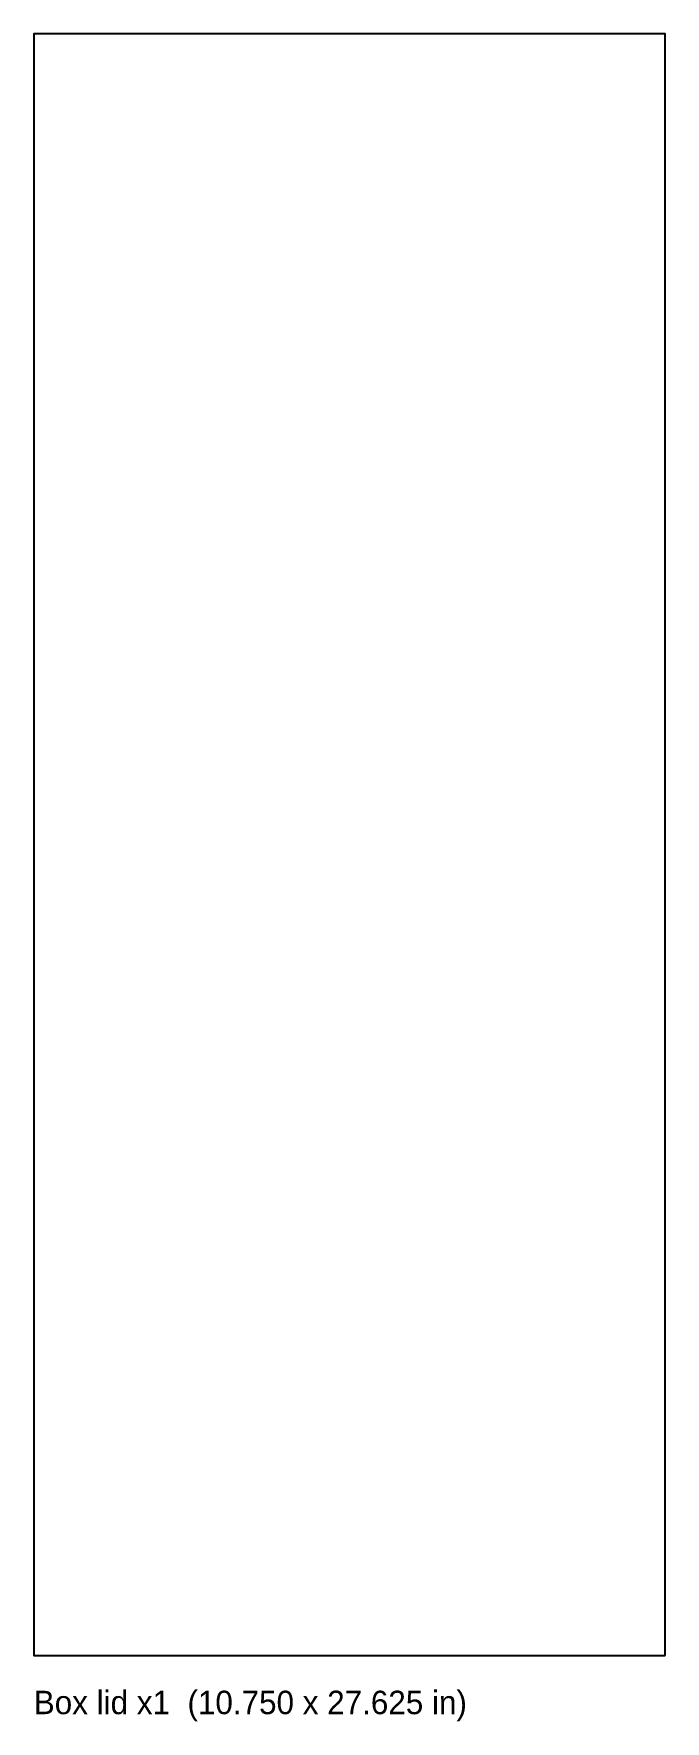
# Model space of a CAD drawing. Header units: inches. Extents: x 0 to 10.8, y -1.1 to 27.6.
import ezdxf

# ---------------------------------------------------------------- set-up
doc = ezdxf.new("R2010")
doc.units = ezdxf.units.IN
doc.header["$MEASUREMENT"] = 0
doc.layers.add('CUT_OUTSIDE', color=1, linetype='Continuous')
doc.layers.add('LABEL', color=3, linetype='Continuous')

msp = doc.modelspace()

# ---------------------------------------------------------------- linework, layer by layer
at = {"layer": 'CUT_OUTSIDE'}
msp.add_lwpolyline([(10.75, 0), (10.75, 27.625), (0, 27.625), (0, 0)], close=True, dxfattribs=at)

# ---------------------------------------------------------------- texts
at = {"layer": 'LABEL'}
msp.add_text('Box lid x1  (10.750 x 27.625 in)', height=0.4, dxfattribs=at).set_placement((0, -1))

doc.saveas('drawing.dxf')
